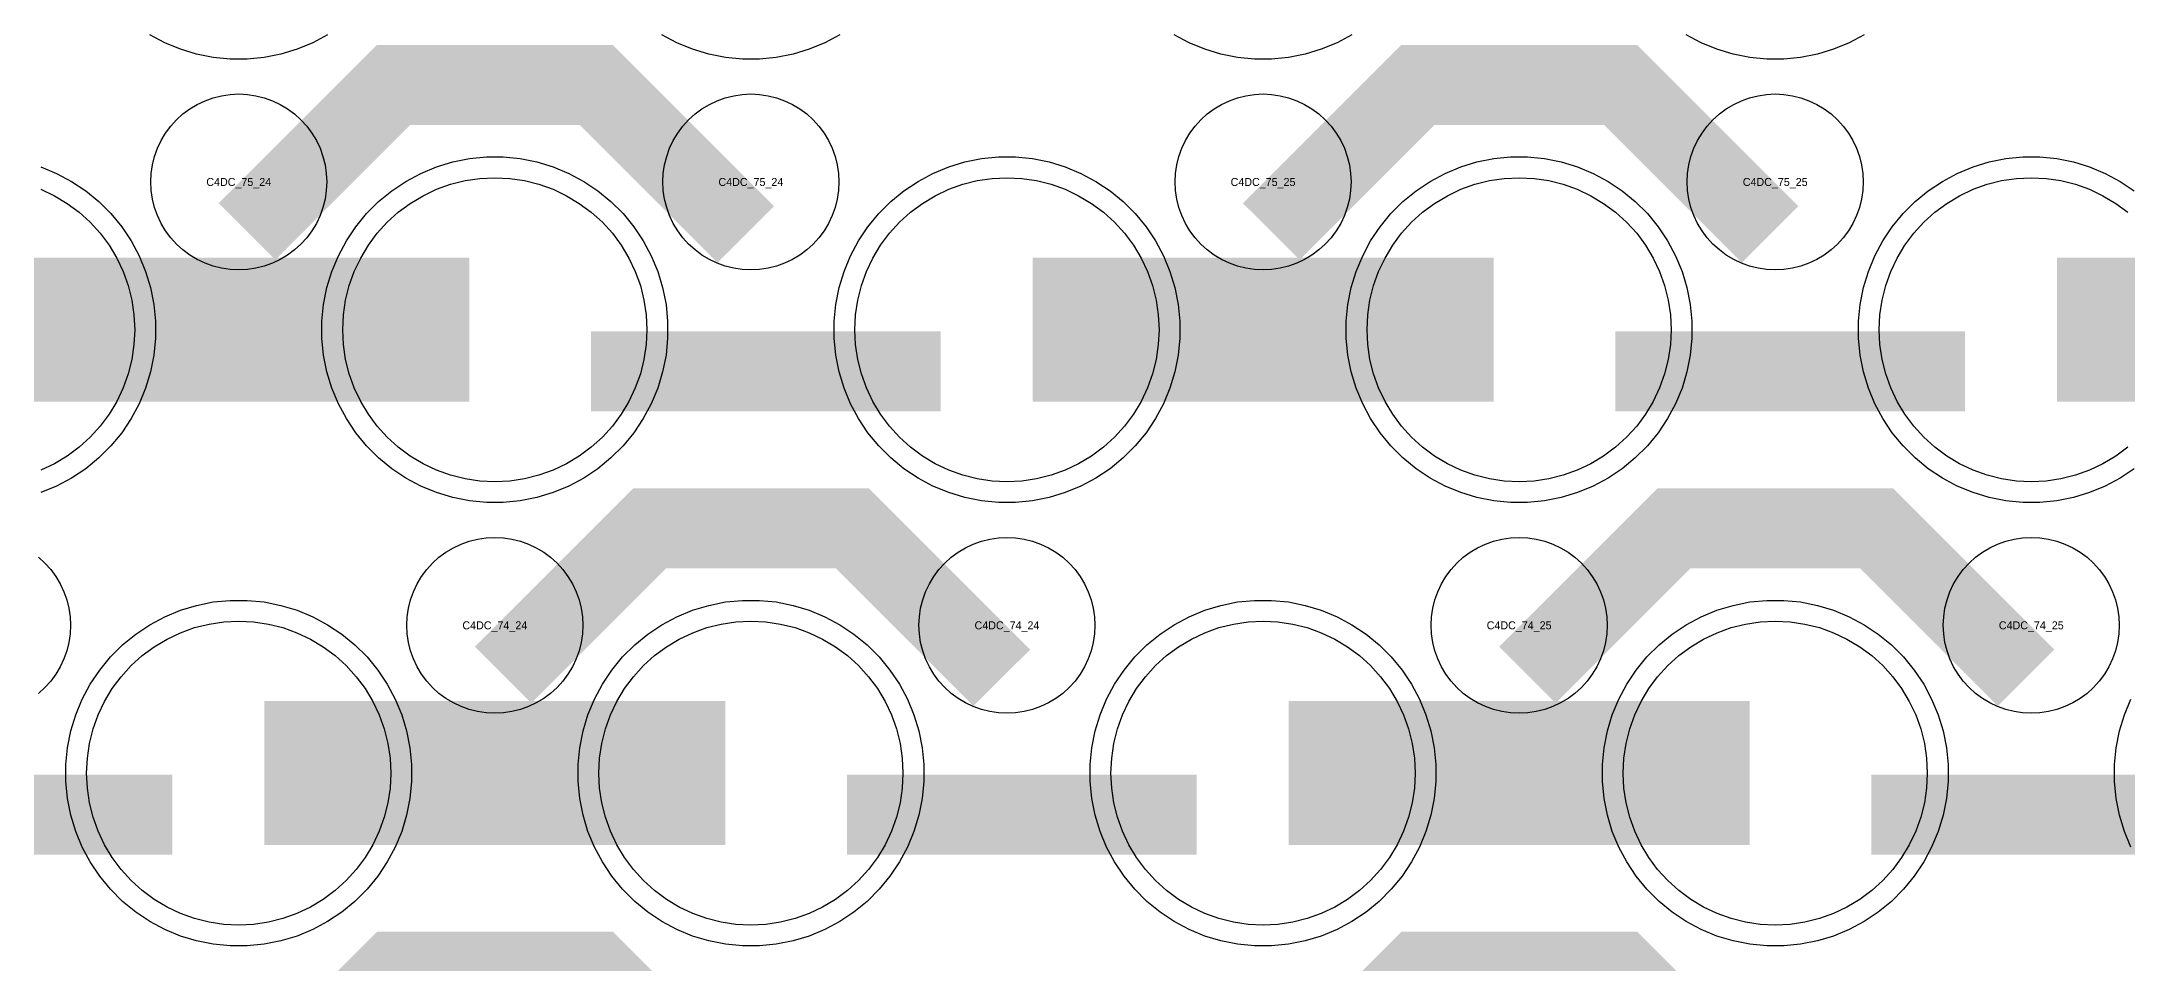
# Model space of a CAD drawing. Extents: x -11880 to 11880, y -14992 to 14992.
# Drawn here: x -4382 to -3730, y -4645 to -4357 of the extents above; entities that cross this region are included whole.
import ezdxf
from ezdxf.enums import TextEntityAlignment as Align

# ---------------------------------------------------------------- set-up
doc = ezdxf.new("R2010")
doc.units = 0
doc.header["$MEASUREMENT"] = 0
for name, color, linetype in [('GDS_775_DT_237', 138, 'CONTINUOUS'), ('RDL1_FS', 34, 'CONTINUOUS'), ('RDL_BS', 160, 'CONTINUOUS')]:
    doc.layers.add(name, color=color, linetype=linetype)

msp = doc.modelspace()

# ---------------------------------------------------------------- linework, layer by layer
at = {"layer": 'RDL1_FS', "color": 240, "true_color": 0xed1f24}
for points in [[(-4381.819, -4403.368), (-4377.605, -4405.36), (-4373.605, -4407.758), (-4369.86, -4410.536), (-4366.406, -4413.666), (-4363.276, -4417.12), (-4360.498, -4420.865), (-4358.1, -4424.865), (-4356.108, -4429.079), (-4354.536, -4433.469), (-4353.404, -4437.992), (-4352.72, -4442.603), (-4352.491, -4447.26), (-4352.72, -4451.917), (-4353.404, -4456.528), (-4354.536, -4461.051), (-4356.108, -4465.441), (-4358.1, -4469.655), (-4360.498, -4473.655), (-4363.276, -4477.4), (-4366.406, -4480.854), (-4369.86, -4483.984), (-4373.605, -4486.762), (-4377.605, -4489.16), (-4381.819, -4491.152)], [(-3729.86, -4483.984), (-3733.605, -4486.762), (-3737.605, -4489.16), (-3741.819, -4491.152), (-3746.209, -4492.724), (-3750.732, -4493.856), (-3755.343, -4494.54), (-3760, -4494.769), (-3764.657, -4494.54), (-3769.268, -4493.856), (-3773.791, -4492.724), (-3778.181, -4491.152), (-3782.395, -4489.16), (-3786.395, -4486.762), (-3790.14, -4483.984), (-3793.594, -4480.854), (-3796.724, -4477.4), (-3799.502, -4473.655), (-3801.9, -4469.655), (-3803.892, -4465.441), (-3805.464, -4461.051), (-3806.596, -4456.528), (-3807.28, -4451.917), (-3807.509, -4447.26), (-3807.28, -4442.603), (-3806.596, -4437.992), (-3805.464, -4433.469), (-3803.892, -4429.079), (-3801.9, -4424.865), (-3799.502, -4420.865), (-3796.724, -4417.12), (-3793.594, -4413.666), (-3790.14, -4410.536), (-3786.395, -4407.758), (-3782.395, -4405.36), (-3778.181, -4403.368), (-3773.791, -4401.796), (-3769.268, -4400.664), (-3764.657, -4399.98), (-3760, -4399.751), (-3755.343, -4399.98), (-3750.732, -4400.664), (-3746.209, -4401.796), (-3741.819, -4403.368), (-3737.605, -4405.36), (-3733.605, -4407.758), (-3729.86, -4410.536)]]:
    msp.add_lwpolyline(points, dxfattribs=at)
for points in [[(-4240, -4494.769), (-4244.657, -4494.54), (-4249.268, -4493.856), (-4253.791, -4492.724), (-4258.181, -4491.152), (-4262.395, -4489.16), (-4266.395, -4486.762), (-4270.14, -4483.984), (-4273.594, -4480.854), (-4276.724, -4477.4), (-4279.502, -4473.655), (-4281.9, -4469.655), (-4283.892, -4465.441), (-4285.464, -4461.051), (-4286.596, -4456.528), (-4287.28, -4451.917), (-4287.509, -4447.26), (-4287.28, -4442.603), (-4286.596, -4437.992), (-4285.464, -4433.469), (-4283.892, -4429.079), (-4281.9, -4424.865), (-4279.502, -4420.865), (-4276.724, -4417.12), (-4273.594, -4413.666), (-4270.14, -4410.536), (-4266.395, -4407.758), (-4262.395, -4405.36), (-4258.181, -4403.368), (-4253.791, -4401.796), (-4249.268, -4400.664), (-4244.657, -4399.98), (-4240, -4399.751), (-4235.343, -4399.98), (-4230.732, -4400.664), (-4226.209, -4401.796), (-4221.819, -4403.368), (-4217.605, -4405.36), (-4213.605, -4407.758), (-4209.86, -4410.536), (-4206.406, -4413.666), (-4203.276, -4417.12), (-4200.498, -4420.865), (-4198.1, -4424.865), (-4196.108, -4429.079), (-4194.536, -4433.469), (-4193.404, -4437.992), (-4192.72, -4442.603), (-4192.491, -4447.26), (-4192.72, -4451.917), (-4193.404, -4456.528), (-4194.536, -4461.051), (-4196.108, -4465.441), (-4198.1, -4469.655), (-4200.498, -4473.655), (-4203.276, -4477.4), (-4206.406, -4480.854), (-4209.86, -4483.984), (-4213.605, -4486.762), (-4217.605, -4489.16), (-4221.819, -4491.152), (-4226.209, -4492.724), (-4230.732, -4493.856), (-4235.343, -4494.54)], [(-4080, -4494.769), (-4084.657, -4494.54), (-4089.268, -4493.856), (-4093.791, -4492.724), (-4098.181, -4491.152), (-4102.395, -4489.16), (-4106.395, -4486.762), (-4110.14, -4483.984), (-4113.594, -4480.854), (-4116.724, -4477.4), (-4119.502, -4473.655), (-4121.9, -4469.655), (-4123.892, -4465.441), (-4125.464, -4461.051), (-4126.596, -4456.528), (-4127.28, -4451.917), (-4127.509, -4447.26), (-4127.28, -4442.603), (-4126.596, -4437.992), (-4125.464, -4433.469), (-4123.892, -4429.079), (-4121.9, -4424.865), (-4119.502, -4420.865), (-4116.724, -4417.12), (-4113.594, -4413.666), (-4110.14, -4410.536), (-4106.395, -4407.758), (-4102.395, -4405.36), (-4098.181, -4403.368), (-4093.791, -4401.796), (-4089.268, -4400.664), (-4084.657, -4399.98), (-4080, -4399.751), (-4075.343, -4399.98), (-4070.732, -4400.664), (-4066.209, -4401.796), (-4061.819, -4403.368), (-4057.605, -4405.36), (-4053.605, -4407.758), (-4049.86, -4410.536), (-4046.406, -4413.666), (-4043.276, -4417.12), (-4040.498, -4420.865), (-4038.1, -4424.865), (-4036.108, -4429.079), (-4034.536, -4433.469), (-4033.404, -4437.992), (-4032.72, -4442.603), (-4032.491, -4447.26), (-4032.72, -4451.917), (-4033.404, -4456.528), (-4034.536, -4461.051), (-4036.108, -4465.441), (-4038.1, -4469.655), (-4040.498, -4473.655), (-4043.276, -4477.4), (-4046.406, -4480.854), (-4049.86, -4483.984), (-4053.605, -4486.762), (-4057.605, -4489.16), (-4061.819, -4491.152), (-4066.209, -4492.724), (-4070.732, -4493.856), (-4075.343, -4494.54)], [(-3920, -4494.769), (-3924.657, -4494.54), (-3929.268, -4493.856), (-3933.791, -4492.724), (-3938.181, -4491.152), (-3942.395, -4489.16), (-3946.395, -4486.762), (-3950.14, -4483.984), (-3953.594, -4480.854), (-3956.724, -4477.4), (-3959.502, -4473.655), (-3961.9, -4469.655), (-3963.892, -4465.441), (-3965.464, -4461.051), (-3966.596, -4456.528), (-3967.28, -4451.917), (-3967.509, -4447.26), (-3967.28, -4442.603), (-3966.596, -4437.992), (-3965.464, -4433.469), (-3963.892, -4429.079), (-3961.9, -4424.865), (-3959.502, -4420.865), (-3956.724, -4417.12), (-3953.594, -4413.666), (-3950.14, -4410.536), (-3946.395, -4407.758), (-3942.395, -4405.36), (-3938.181, -4403.368), (-3933.791, -4401.796), (-3929.268, -4400.664), (-3924.657, -4399.98), (-3920, -4399.751), (-3915.343, -4399.98), (-3910.732, -4400.664), (-3906.209, -4401.796), (-3901.819, -4403.368), (-3897.605, -4405.36), (-3893.605, -4407.758), (-3889.86, -4410.536), (-3886.406, -4413.666), (-3883.276, -4417.12), (-3880.498, -4420.865), (-3878.1, -4424.865), (-3876.108, -4429.079), (-3874.536, -4433.469), (-3873.404, -4437.992), (-3872.72, -4442.603), (-3872.491, -4447.26), (-3872.72, -4451.917), (-3873.404, -4456.528), (-3874.536, -4461.051), (-3876.108, -4465.441), (-3878.1, -4469.655), (-3880.498, -4473.655), (-3883.276, -4477.4), (-3886.406, -4480.854), (-3889.86, -4483.984), (-3893.605, -4486.762), (-3897.605, -4489.16), (-3901.819, -4491.152), (-3906.209, -4492.724), (-3910.732, -4493.856), (-3915.343, -4494.54)]]:
    msp.add_lwpolyline(points, close=True, dxfattribs=at)
for points in [[(-4391.998, -4447.26, 45, 45, 0), (-4319.998, -4447.26, 45, 45, 0)], [(-4319.998, -4447.26, 45, 45, 0), (-4247.998, -4447.26, 45, 45, 0)], [(-4071.998, -4447.26, 45, 45, 0), (-3999.998, -4447.26, 45, 45, 0)], [(-3999.998, -4447.26, 45, 45, 0), (-3927.998, -4447.26, 45, 45, 0)], [(-3751.998, -4447.26, 45, 45, 0), (-3679.998, -4447.26, 45, 45, 0)]]:
    msp.add_lwpolyline(points, format="xyseb", dxfattribs=at)
at = {"layer": 'RDL1_FS'}
for points in [[(-4320, -4633.334), (-4324.657, -4633.105), (-4329.268, -4632.421), (-4333.791, -4631.289), (-4338.181, -4629.717), (-4342.395, -4627.725), (-4346.395, -4625.327), (-4350.14, -4622.549), (-4353.594, -4619.419), (-4356.724, -4615.965), (-4359.502, -4612.22), (-4361.9, -4608.22), (-4363.892, -4604.006), (-4365.464, -4599.616), (-4366.596, -4595.093), (-4367.28, -4590.482), (-4367.509, -4585.825), (-4367.28, -4581.168), (-4366.596, -4576.557), (-4365.464, -4572.034), (-4363.892, -4567.644), (-4361.9, -4563.43), (-4359.502, -4559.43), (-4356.724, -4555.685), (-4353.594, -4552.231), (-4350.14, -4549.101), (-4346.395, -4546.323), (-4342.395, -4543.925), (-4338.181, -4541.933), (-4333.791, -4540.361), (-4329.268, -4539.229), (-4324.657, -4538.545), (-4320, -4538.316), (-4315.343, -4538.545), (-4310.732, -4539.229), (-4306.209, -4540.361), (-4301.819, -4541.933), (-4297.605, -4543.925), (-4293.605, -4546.323), (-4289.86, -4549.101), (-4286.406, -4552.231), (-4283.276, -4555.685), (-4280.498, -4559.43), (-4278.1, -4563.43), (-4276.108, -4567.644), (-4274.536, -4572.034), (-4273.404, -4576.557), (-4272.72, -4581.168), (-4272.491, -4585.825), (-4272.72, -4590.482), (-4273.404, -4595.093), (-4274.536, -4599.616), (-4276.108, -4604.006), (-4278.1, -4608.22), (-4280.498, -4612.22), (-4283.276, -4615.965), (-4286.406, -4619.419), (-4289.86, -4622.549), (-4293.605, -4625.327), (-4297.605, -4627.725), (-4301.819, -4629.717), (-4306.209, -4631.289), (-4310.732, -4632.421), (-4315.343, -4633.105)], [(-4160, -4633.334), (-4164.657, -4633.105), (-4169.268, -4632.421), (-4173.791, -4631.289), (-4178.181, -4629.717), (-4182.395, -4627.725), (-4186.395, -4625.327), (-4190.14, -4622.549), (-4193.594, -4619.419), (-4196.724, -4615.965), (-4199.502, -4612.22), (-4201.9, -4608.22), (-4203.892, -4604.006), (-4205.464, -4599.616), (-4206.596, -4595.093), (-4207.28, -4590.482), (-4207.509, -4585.825), (-4207.28, -4581.168), (-4206.596, -4576.557), (-4205.464, -4572.034), (-4203.892, -4567.644), (-4201.9, -4563.43), (-4199.502, -4559.43), (-4196.724, -4555.685), (-4193.594, -4552.231), (-4190.14, -4549.101), (-4186.395, -4546.323), (-4182.395, -4543.925), (-4178.181, -4541.933), (-4173.791, -4540.361), (-4169.268, -4539.229), (-4164.657, -4538.545), (-4160, -4538.316), (-4155.343, -4538.545), (-4150.732, -4539.229), (-4146.209, -4540.361), (-4141.819, -4541.933), (-4137.605, -4543.925), (-4133.605, -4546.323), (-4129.86, -4549.101), (-4126.406, -4552.231), (-4123.276, -4555.685), (-4120.498, -4559.43), (-4118.1, -4563.43), (-4116.108, -4567.644), (-4114.536, -4572.034), (-4113.404, -4576.557), (-4112.72, -4581.168), (-4112.491, -4585.825), (-4112.72, -4590.482), (-4113.404, -4595.093), (-4114.536, -4599.616), (-4116.108, -4604.006), (-4118.1, -4608.22), (-4120.498, -4612.22), (-4123.276, -4615.965), (-4126.406, -4619.419), (-4129.86, -4622.549), (-4133.605, -4625.327), (-4137.605, -4627.725), (-4141.819, -4629.717), (-4146.209, -4631.289), (-4150.732, -4632.421), (-4155.343, -4633.105)], [(-4000, -4633.334), (-4004.657, -4633.105), (-4009.268, -4632.421), (-4013.791, -4631.289), (-4018.181, -4629.717), (-4022.395, -4627.725), (-4026.395, -4625.327), (-4030.14, -4622.549), (-4033.594, -4619.419), (-4036.724, -4615.965), (-4039.502, -4612.22), (-4041.9, -4608.22), (-4043.892, -4604.006), (-4045.464, -4599.616), (-4046.596, -4595.093), (-4047.28, -4590.482), (-4047.509, -4585.825), (-4047.28, -4581.168), (-4046.596, -4576.557), (-4045.464, -4572.034), (-4043.892, -4567.644), (-4041.9, -4563.43), (-4039.502, -4559.43), (-4036.724, -4555.685), (-4033.594, -4552.231), (-4030.14, -4549.101), (-4026.395, -4546.323), (-4022.395, -4543.925), (-4018.181, -4541.933), (-4013.791, -4540.361), (-4009.268, -4539.229), (-4004.657, -4538.545), (-4000, -4538.316), (-3995.343, -4538.545), (-3990.732, -4539.229), (-3986.209, -4540.361), (-3981.819, -4541.933), (-3977.605, -4543.925), (-3973.605, -4546.323), (-3969.86, -4549.101), (-3966.406, -4552.231), (-3963.276, -4555.685), (-3960.498, -4559.43), (-3958.1, -4563.43), (-3956.108, -4567.644), (-3954.536, -4572.034), (-3953.404, -4576.557), (-3952.72, -4581.168), (-3952.491, -4585.825), (-3952.72, -4590.482), (-3953.404, -4595.093), (-3954.536, -4599.616), (-3956.108, -4604.006), (-3958.1, -4608.22), (-3960.498, -4612.22), (-3963.276, -4615.965), (-3966.406, -4619.419), (-3969.86, -4622.549), (-3973.605, -4625.327), (-3977.605, -4627.725), (-3981.819, -4629.717), (-3986.209, -4631.289), (-3990.732, -4632.421), (-3995.343, -4633.105)], [(-3840, -4633.334), (-3844.657, -4633.105), (-3849.268, -4632.421), (-3853.791, -4631.289), (-3858.181, -4629.717), (-3862.395, -4627.725), (-3866.395, -4625.327), (-3870.14, -4622.549), (-3873.594, -4619.419), (-3876.724, -4615.965), (-3879.502, -4612.22), (-3881.9, -4608.22), (-3883.892, -4604.006), (-3885.464, -4599.616), (-3886.596, -4595.093), (-3887.28, -4590.482), (-3887.509, -4585.825), (-3887.28, -4581.168), (-3886.596, -4576.557), (-3885.464, -4572.034), (-3883.892, -4567.644), (-3881.9, -4563.43), (-3879.502, -4559.43), (-3876.724, -4555.685), (-3873.594, -4552.231), (-3870.14, -4549.101), (-3866.395, -4546.323), (-3862.395, -4543.925), (-3858.181, -4541.933), (-3853.791, -4540.361), (-3849.268, -4539.229), (-3844.657, -4538.545), (-3840, -4538.316), (-3835.343, -4538.545), (-3830.732, -4539.229), (-3826.209, -4540.361), (-3821.819, -4541.933), (-3817.605, -4543.925), (-3813.605, -4546.323), (-3809.86, -4549.101), (-3806.406, -4552.231), (-3803.276, -4555.685), (-3800.498, -4559.43), (-3798.1, -4563.43), (-3796.108, -4567.644), (-3794.536, -4572.034), (-3793.404, -4576.557), (-3792.72, -4581.168), (-3792.491, -4585.825), (-3792.72, -4590.482), (-3793.404, -4595.093), (-3794.536, -4599.616), (-3796.108, -4604.006), (-3798.1, -4608.22), (-3800.498, -4612.22), (-3803.276, -4615.965), (-3806.406, -4619.419), (-3809.86, -4622.549), (-3813.605, -4625.327), (-3817.605, -4627.725), (-3821.819, -4629.717), (-3826.209, -4631.289), (-3830.732, -4632.421), (-3835.343, -4633.105)]]:
    msp.add_lwpolyline(points, close=True, dxfattribs=at)
for points in [[(-4311.998, -4585.825, 45, 45, 0), (-4239.998, -4585.825, 45, 45, 0)], [(-4239.998, -4585.825, 45, 45, 0), (-4167.998, -4585.825, 45, 45, 0)], [(-3991.998, -4585.825, 45, 45, 0), (-3919.998, -4585.825, 45, 45, 0)], [(-3919.998, -4585.825, 45, 45, 0), (-3847.998, -4585.825, 45, 45, 0)]]:
    msp.add_lwpolyline(points, format="xyseb", dxfattribs=at)
at = {"layer": 'RDL_BS', "color": 240, "true_color": 0xed1f24}
for points in [[(-4292.223, -4355.078), (-4296.885, -4357.57), (-4301.795, -4359.601), (-4306.835, -4361.132), (-4312.062, -4362.178), (-4317.356, -4362.695), (-4322.644, -4362.695), (-4327.938, -4362.178), (-4333.165, -4361.132), (-4338.205, -4359.601), (-4343.115, -4357.57), (-4347.777, -4355.078)], [(-4132.223, -4355.078), (-4136.885, -4357.57), (-4141.795, -4359.601), (-4146.835, -4361.132), (-4152.062, -4362.178), (-4157.356, -4362.695), (-4162.644, -4362.695), (-4167.938, -4362.178), (-4173.165, -4361.132), (-4178.205, -4359.601), (-4183.115, -4357.57), (-4187.777, -4355.078)], [(-3972.223, -4355.078), (-3976.885, -4357.57), (-3981.795, -4359.601), (-3986.835, -4361.132), (-3992.062, -4362.178), (-3997.356, -4362.695), (-4002.644, -4362.695), (-4007.938, -4362.178), (-4013.165, -4361.132), (-4018.205, -4359.601), (-4023.115, -4357.57), (-4027.777, -4355.078)], [(-3812.223, -4355.078), (-3816.885, -4357.57), (-3821.795, -4359.601), (-3826.835, -4361.132), (-3832.062, -4362.178), (-3837.356, -4362.695), (-3842.644, -4362.695), (-3847.938, -4362.178), (-3853.165, -4361.132), (-3858.205, -4359.601), (-3863.115, -4357.57), (-3867.777, -4355.078)], [(-4381.795, -4396.354), (-4376.885, -4398.385), (-4372.223, -4400.877), (-4367.809, -4403.824), (-4363.708, -4407.186), (-4359.926, -4410.968), (-4356.564, -4415.069), (-4353.617, -4419.483), (-4351.125, -4424.145), (-4349.094, -4429.055), (-4347.563, -4434.095), (-4346.517, -4439.322), (-4346, -4444.616), (-4346, -4449.904), (-4346.517, -4455.198), (-4347.563, -4460.425), (-4349.094, -4465.465), (-4351.125, -4470.375), (-4353.617, -4475.037), (-4356.564, -4479.451), (-4359.926, -4483.552), (-4363.708, -4487.334), (-4367.809, -4490.696), (-4372.223, -4493.643), (-4376.885, -4496.135), (-4381.795, -4498.166)], [(-3727.809, -4490.696), (-3732.223, -4493.643), (-3736.885, -4496.135), (-3741.795, -4498.166), (-3746.835, -4499.697), (-3752.062, -4500.743), (-3757.356, -4501.26), (-3762.644, -4501.26), (-3767.938, -4500.743), (-3773.165, -4499.697), (-3778.205, -4498.166), (-3783.115, -4496.135), (-3787.777, -4493.643), (-3792.191, -4490.696), (-3796.292, -4487.334), (-3800.074, -4483.552), (-3803.436, -4479.451), (-3806.383, -4475.037), (-3808.875, -4470.375), (-3810.906, -4465.465), (-3812.437, -4460.425), (-3813.483, -4455.198), (-3814, -4449.904), (-3814, -4444.616), (-3813.483, -4439.322), (-3812.437, -4434.095), (-3810.906, -4429.055), (-3808.875, -4424.145), (-3806.383, -4419.483), (-3803.436, -4415.069), (-3800.074, -4410.968), (-3796.292, -4407.186), (-3792.191, -4403.824), (-3787.777, -4400.877), (-3783.115, -4398.385), (-3778.205, -4396.354), (-3773.165, -4394.823), (-3767.938, -4393.777), (-3762.644, -4393.26), (-3757.356, -4393.26), (-3752.062, -4393.777), (-3746.835, -4394.823), (-3741.795, -4396.354), (-3736.885, -4398.385), (-3732.223, -4400.877), (-3727.809, -4403.824)]]:
    msp.add_lwpolyline(points, dxfattribs=at)
at = {"layer": 'RDL_BS'}
for points in [[(-4317.438, -4416.574, 25, 25, 0), (-4271.623, -4370.759, 25, 25, 0), (-4238.07, -4370.759, 25, 25, 0)], [(-4161.599, -4417.473, 25, 25, 0), (-4208.313, -4370.759, 25, 25, 0), (-4238.071, -4370.759, 25, 25, 0)], [(-3997.438, -4416.574, 25, 25, 0), (-3951.623, -4370.759, 25, 25, 0), (-3918.07, -4370.759, 25, 25, 0)], [(-3841.599, -4417.473, 25, 25, 0), (-3888.313, -4370.759, 25, 25, 0), (-3918.071, -4370.759, 25, 25, 0)], [(-4237.438, -4555.139, 25, 25, 0), (-4191.623, -4509.324, 25, 25, 0), (-4158.07, -4509.324, 25, 25, 0)], [(-4081.599, -4556.038, 25, 25, 0), (-4128.313, -4509.324, 25, 25, 0), (-4158.071, -4509.324, 25, 25, 0)], [(-3917.438, -4555.139, 25, 25, 0), (-3871.623, -4509.324, 25, 25, 0), (-3838.07, -4509.324, 25, 25, 0)], [(-3761.599, -4556.038, 25, 25, 0), (-3808.313, -4509.324, 25, 25, 0), (-3838.071, -4509.324, 25, 25, 0)], [(-4449.984, -4598.838, 25, 25, 0), (-4340.719, -4598.838, 25, 25, 0)], [(-4129.984, -4598.838, 25, 25, 0), (-4020.719, -4598.838, 25, 25, 0)], [(-3809.984, -4598.838, 25, 25, 0), (-3700.719, -4598.838, 25, 25, 0)], [(-4317.438, -4693.699, 25, 25, 0), (-4271.623, -4647.884, 25, 25, 0), (-4238.07, -4647.884, 25, 25, 0)], [(-4161.599, -4694.598, 25, 25, 0), (-4208.313, -4647.884, 25, 25, 0), (-4238.071, -4647.884, 25, 25, 0)], [(-3997.438, -4693.699, 25, 25, 0), (-3951.623, -4647.884, 25, 25, 0), (-3918.07, -4647.884, 25, 25, 0)], [(-3841.599, -4694.598, 25, 25, 0), (-3888.313, -4647.884, 25, 25, 0), (-3918.071, -4647.884, 25, 25, 0)]]:
    msp.add_lwpolyline(points, format="xyseb", dxfattribs=at)
for points in [[(-4320, -4428.566), (-4322.693, -4428.434), (-4325.365, -4428.038), (-4327.984, -4427.381), (-4330.519, -4426.474), (-4332.956, -4425.322), (-4335.28, -4423.929), (-4337.443, -4422.326), (-4339.442, -4420.514), (-4341.254, -4418.515), (-4342.857, -4416.352), (-4344.25, -4414.028), (-4345.402, -4411.591), (-4346.309, -4409.056), (-4346.966, -4406.437), (-4347.362, -4403.765), (-4347.494, -4401.072), (-4347.362, -4398.379), (-4346.966, -4395.707), (-4346.309, -4393.088), (-4345.402, -4390.553), (-4344.25, -4388.116), (-4342.857, -4385.792), (-4341.254, -4383.629), (-4339.442, -4381.63), (-4337.443, -4379.818), (-4335.28, -4378.215), (-4332.956, -4376.822), (-4330.519, -4375.67), (-4327.984, -4374.763), (-4325.365, -4374.106), (-4322.693, -4373.71), (-4320, -4373.578), (-4317.307, -4373.71), (-4314.635, -4374.106), (-4312.016, -4374.763), (-4309.481, -4375.67), (-4307.044, -4376.822), (-4304.72, -4378.215), (-4302.557, -4379.818), (-4300.558, -4381.63), (-4298.746, -4383.629), (-4297.143, -4385.792), (-4295.75, -4388.116), (-4294.598, -4390.553), (-4293.691, -4393.088), (-4293.034, -4395.707), (-4292.638, -4398.379), (-4292.506, -4401.072), (-4292.638, -4403.765), (-4293.034, -4406.437), (-4293.691, -4409.056), (-4294.598, -4411.591), (-4295.75, -4414.028), (-4297.143, -4416.352), (-4298.746, -4418.515), (-4300.558, -4420.514), (-4302.557, -4422.326), (-4304.72, -4423.929), (-4307.044, -4425.322), (-4309.481, -4426.474), (-4312.016, -4427.381), (-4314.635, -4428.038), (-4317.307, -4428.434)], [(-4160, -4428.566), (-4162.693, -4428.434), (-4165.365, -4428.038), (-4167.984, -4427.381), (-4170.519, -4426.474), (-4172.956, -4425.322), (-4175.28, -4423.929), (-4177.443, -4422.326), (-4179.442, -4420.514), (-4181.254, -4418.515), (-4182.857, -4416.352), (-4184.25, -4414.028), (-4185.402, -4411.591), (-4186.309, -4409.056), (-4186.966, -4406.437), (-4187.362, -4403.765), (-4187.494, -4401.072), (-4187.362, -4398.379), (-4186.966, -4395.707), (-4186.309, -4393.088), (-4185.402, -4390.553), (-4184.25, -4388.116), (-4182.857, -4385.792), (-4181.254, -4383.629), (-4179.442, -4381.63), (-4177.443, -4379.818), (-4175.28, -4378.215), (-4172.956, -4376.822), (-4170.519, -4375.67), (-4167.984, -4374.763), (-4165.365, -4374.106), (-4162.693, -4373.71), (-4160, -4373.578), (-4157.307, -4373.71), (-4154.635, -4374.106), (-4152.016, -4374.763), (-4149.481, -4375.67), (-4147.044, -4376.822), (-4144.72, -4378.215), (-4142.557, -4379.818), (-4140.558, -4381.63), (-4138.746, -4383.629), (-4137.143, -4385.792), (-4135.75, -4388.116), (-4134.598, -4390.553), (-4133.691, -4393.088), (-4133.034, -4395.707), (-4132.638, -4398.379), (-4132.506, -4401.072), (-4132.638, -4403.765), (-4133.034, -4406.437), (-4133.691, -4409.056), (-4134.598, -4411.591), (-4135.75, -4414.028), (-4137.143, -4416.352), (-4138.746, -4418.515), (-4140.558, -4420.514), (-4142.557, -4422.326), (-4144.72, -4423.929), (-4147.044, -4425.322), (-4149.481, -4426.474), (-4152.016, -4427.381), (-4154.635, -4428.038), (-4157.307, -4428.434)], [(-4000, -4428.566), (-4002.693, -4428.434), (-4005.365, -4428.038), (-4007.984, -4427.381), (-4010.519, -4426.474), (-4012.956, -4425.322), (-4015.28, -4423.929), (-4017.443, -4422.326), (-4019.442, -4420.514), (-4021.254, -4418.515), (-4022.857, -4416.352), (-4024.25, -4414.028), (-4025.402, -4411.591), (-4026.309, -4409.056), (-4026.966, -4406.437), (-4027.362, -4403.765), (-4027.494, -4401.072), (-4027.362, -4398.379), (-4026.966, -4395.707), (-4026.309, -4393.088), (-4025.402, -4390.553), (-4024.25, -4388.116), (-4022.857, -4385.792), (-4021.254, -4383.629), (-4019.442, -4381.63), (-4017.443, -4379.818), (-4015.28, -4378.215), (-4012.956, -4376.822), (-4010.519, -4375.67), (-4007.984, -4374.763), (-4005.365, -4374.106), (-4002.693, -4373.71), (-4000, -4373.578), (-3997.307, -4373.71), (-3994.635, -4374.106), (-3992.016, -4374.763), (-3989.481, -4375.67), (-3987.044, -4376.822), (-3984.72, -4378.215), (-3982.557, -4379.818), (-3980.558, -4381.63), (-3978.746, -4383.629), (-3977.143, -4385.792), (-3975.75, -4388.116), (-3974.598, -4390.553), (-3973.691, -4393.088), (-3973.034, -4395.707), (-3972.638, -4398.379), (-3972.506, -4401.072), (-3972.638, -4403.765), (-3973.034, -4406.437), (-3973.691, -4409.056), (-3974.598, -4411.591), (-3975.75, -4414.028), (-3977.143, -4416.352), (-3978.746, -4418.515), (-3980.558, -4420.514), (-3982.557, -4422.326), (-3984.72, -4423.929), (-3987.044, -4425.322), (-3989.481, -4426.474), (-3992.016, -4427.381), (-3994.635, -4428.038), (-3997.307, -4428.434)], [(-3840, -4428.566), (-3842.693, -4428.434), (-3845.365, -4428.038), (-3847.984, -4427.381), (-3850.519, -4426.474), (-3852.956, -4425.322), (-3855.28, -4423.929), (-3857.443, -4422.326), (-3859.442, -4420.514), (-3861.254, -4418.515), (-3862.857, -4416.352), (-3864.25, -4414.028), (-3865.402, -4411.591), (-3866.309, -4409.056), (-3866.966, -4406.437), (-3867.362, -4403.765), (-3867.494, -4401.072), (-3867.362, -4398.379), (-3866.966, -4395.707), (-3866.309, -4393.088), (-3865.402, -4390.553), (-3864.25, -4388.116), (-3862.857, -4385.792), (-3861.254, -4383.629), (-3859.442, -4381.63), (-3857.443, -4379.818), (-3855.28, -4378.215), (-3852.956, -4376.822), (-3850.519, -4375.67), (-3847.984, -4374.763), (-3845.365, -4374.106), (-3842.693, -4373.71), (-3840, -4373.578), (-3837.307, -4373.71), (-3834.635, -4374.106), (-3832.016, -4374.763), (-3829.481, -4375.67), (-3827.044, -4376.822), (-3824.72, -4378.215), (-3822.557, -4379.818), (-3820.558, -4381.63), (-3818.746, -4383.629), (-3817.143, -4385.792), (-3815.75, -4388.116), (-3814.598, -4390.553), (-3813.691, -4393.088), (-3813.034, -4395.707), (-3812.638, -4398.379), (-3812.506, -4401.072), (-3812.638, -4403.765), (-3813.034, -4406.437), (-3813.691, -4409.056), (-3814.598, -4411.591), (-3815.75, -4414.028), (-3817.143, -4416.352), (-3818.746, -4418.515), (-3820.558, -4420.514), (-3822.557, -4422.326), (-3824.72, -4423.929), (-3827.044, -4425.322), (-3829.481, -4426.474), (-3832.016, -4427.381), (-3834.635, -4428.038), (-3837.307, -4428.434)], [(-4240, -4567.131), (-4242.693, -4566.999), (-4245.365, -4566.603), (-4247.984, -4565.946), (-4250.519, -4565.039), (-4252.956, -4563.887), (-4255.28, -4562.494), (-4257.443, -4560.891), (-4259.442, -4559.079), (-4261.254, -4557.08), (-4262.857, -4554.917), (-4264.25, -4552.593), (-4265.402, -4550.156), (-4266.309, -4547.621), (-4266.966, -4545.002), (-4267.362, -4542.33), (-4267.494, -4539.637), (-4267.362, -4536.944), (-4266.966, -4534.272), (-4266.309, -4531.653), (-4265.402, -4529.118), (-4264.25, -4526.681), (-4262.857, -4524.357), (-4261.254, -4522.194), (-4259.442, -4520.195), (-4257.443, -4518.383), (-4255.28, -4516.78), (-4252.956, -4515.387), (-4250.519, -4514.235), (-4247.984, -4513.328), (-4245.365, -4512.671), (-4242.693, -4512.275), (-4240, -4512.143), (-4237.307, -4512.275), (-4234.635, -4512.671), (-4232.016, -4513.328), (-4229.481, -4514.235), (-4227.044, -4515.387), (-4224.72, -4516.78), (-4222.557, -4518.383), (-4220.558, -4520.195), (-4218.746, -4522.194), (-4217.143, -4524.357), (-4215.75, -4526.681), (-4214.598, -4529.118), (-4213.691, -4531.653), (-4213.034, -4534.272), (-4212.638, -4536.944), (-4212.506, -4539.637), (-4212.638, -4542.33), (-4213.034, -4545.002), (-4213.691, -4547.621), (-4214.598, -4550.156), (-4215.75, -4552.593), (-4217.143, -4554.917), (-4218.746, -4557.08), (-4220.558, -4559.079), (-4222.557, -4560.891), (-4224.72, -4562.494), (-4227.044, -4563.887), (-4229.481, -4565.039), (-4232.016, -4565.946), (-4234.635, -4566.603), (-4237.307, -4566.999)], [(-4080, -4567.131), (-4082.693, -4566.999), (-4085.365, -4566.603), (-4087.984, -4565.946), (-4090.519, -4565.039), (-4092.956, -4563.887), (-4095.28, -4562.494), (-4097.443, -4560.891), (-4099.442, -4559.079), (-4101.254, -4557.08), (-4102.857, -4554.917), (-4104.25, -4552.593), (-4105.402, -4550.156), (-4106.309, -4547.621), (-4106.966, -4545.002), (-4107.362, -4542.33), (-4107.494, -4539.637), (-4107.362, -4536.944), (-4106.966, -4534.272), (-4106.309, -4531.653), (-4105.402, -4529.118), (-4104.25, -4526.681), (-4102.857, -4524.357), (-4101.254, -4522.194), (-4099.442, -4520.195), (-4097.443, -4518.383), (-4095.28, -4516.78), (-4092.956, -4515.387), (-4090.519, -4514.235), (-4087.984, -4513.328), (-4085.365, -4512.671), (-4082.693, -4512.275), (-4080, -4512.143), (-4077.307, -4512.275), (-4074.635, -4512.671), (-4072.016, -4513.328), (-4069.481, -4514.235), (-4067.044, -4515.387), (-4064.72, -4516.78), (-4062.557, -4518.383), (-4060.558, -4520.195), (-4058.746, -4522.194), (-4057.143, -4524.357), (-4055.75, -4526.681), (-4054.598, -4529.118), (-4053.691, -4531.653), (-4053.034, -4534.272), (-4052.638, -4536.944), (-4052.506, -4539.637), (-4052.638, -4542.33), (-4053.034, -4545.002), (-4053.691, -4547.621), (-4054.598, -4550.156), (-4055.75, -4552.593), (-4057.143, -4554.917), (-4058.746, -4557.08), (-4060.558, -4559.079), (-4062.557, -4560.891), (-4064.72, -4562.494), (-4067.044, -4563.887), (-4069.481, -4565.039), (-4072.016, -4565.946), (-4074.635, -4566.603), (-4077.307, -4566.999)], [(-3920, -4567.131), (-3922.693, -4566.999), (-3925.365, -4566.603), (-3927.984, -4565.946), (-3930.519, -4565.039), (-3932.956, -4563.887), (-3935.28, -4562.494), (-3937.443, -4560.891), (-3939.442, -4559.079), (-3941.254, -4557.08), (-3942.857, -4554.917), (-3944.25, -4552.593), (-3945.402, -4550.156), (-3946.309, -4547.621), (-3946.966, -4545.002), (-3947.362, -4542.33), (-3947.494, -4539.637), (-3947.362, -4536.944), (-3946.966, -4534.272), (-3946.309, -4531.653), (-3945.402, -4529.118), (-3944.25, -4526.681), (-3942.857, -4524.357), (-3941.254, -4522.194), (-3939.442, -4520.195), (-3937.443, -4518.383), (-3935.28, -4516.78), (-3932.956, -4515.387), (-3930.519, -4514.235), (-3927.984, -4513.328), (-3925.365, -4512.671), (-3922.693, -4512.275), (-3920, -4512.143), (-3917.307, -4512.275), (-3914.635, -4512.671), (-3912.016, -4513.328), (-3909.481, -4514.235), (-3907.044, -4515.387), (-3904.72, -4516.78), (-3902.557, -4518.383), (-3900.558, -4520.195), (-3898.746, -4522.194), (-3897.143, -4524.357), (-3895.75, -4526.681), (-3894.598, -4529.118), (-3893.691, -4531.653), (-3893.034, -4534.272), (-3892.638, -4536.944), (-3892.506, -4539.637), (-3892.638, -4542.33), (-3893.034, -4545.002), (-3893.691, -4547.621), (-3894.598, -4550.156), (-3895.75, -4552.593), (-3897.143, -4554.917), (-3898.746, -4557.08), (-3900.558, -4559.079), (-3902.557, -4560.891), (-3904.72, -4562.494), (-3907.044, -4563.887), (-3909.481, -4565.039), (-3912.016, -4565.946), (-3914.635, -4566.603), (-3917.307, -4566.999)], [(-3760, -4567.131), (-3762.693, -4566.999), (-3765.365, -4566.603), (-3767.984, -4565.946), (-3770.519, -4565.039), (-3772.956, -4563.887), (-3775.28, -4562.494), (-3777.443, -4560.891), (-3779.442, -4559.079), (-3781.254, -4557.08), (-3782.857, -4554.917), (-3784.25, -4552.593), (-3785.402, -4550.156), (-3786.309, -4547.621), (-3786.966, -4545.002), (-3787.362, -4542.33), (-3787.494, -4539.637), (-3787.362, -4536.944), (-3786.966, -4534.272), (-3786.309, -4531.653), (-3785.402, -4529.118), (-3784.25, -4526.681), (-3782.857, -4524.357), (-3781.254, -4522.194), (-3779.442, -4520.195), (-3777.443, -4518.383), (-3775.28, -4516.78), (-3772.956, -4515.387), (-3770.519, -4514.235), (-3767.984, -4513.328), (-3765.365, -4512.671), (-3762.693, -4512.275), (-3760, -4512.143), (-3757.307, -4512.275), (-3754.635, -4512.671), (-3752.016, -4513.328), (-3749.481, -4514.235), (-3747.044, -4515.387), (-3744.72, -4516.78), (-3742.557, -4518.383), (-3740.558, -4520.195), (-3738.746, -4522.194), (-3737.143, -4524.357), (-3735.75, -4526.681), (-3734.598, -4529.118), (-3733.691, -4531.653), (-3733.034, -4534.272), (-3732.638, -4536.944), (-3732.506, -4539.637), (-3732.638, -4542.33), (-3733.034, -4545.002), (-3733.691, -4547.621), (-3734.598, -4550.156), (-3735.75, -4552.593), (-3737.143, -4554.917), (-3738.746, -4557.08), (-3740.558, -4559.079), (-3742.557, -4560.891), (-3744.72, -4562.494), (-3747.044, -4563.887), (-3749.481, -4565.039), (-3752.016, -4565.946), (-3754.635, -4566.603), (-3757.307, -4566.999)], [(-4322.644, -4639.825), (-4327.938, -4639.308), (-4333.165, -4638.262), (-4338.205, -4636.731), (-4343.115, -4634.7), (-4347.777, -4632.208), (-4352.191, -4629.261), (-4356.292, -4625.899), (-4360.074, -4622.117), (-4363.436, -4618.016), (-4366.383, -4613.602), (-4368.875, -4608.94), (-4370.906, -4604.03), (-4372.437, -4598.99), (-4373.483, -4593.763), (-4374, -4588.469), (-4374, -4583.181), (-4373.483, -4577.887), (-4372.437, -4572.66), (-4370.906, -4567.62), (-4368.875, -4562.71), (-4366.383, -4558.048), (-4363.436, -4553.634), (-4360.074, -4549.533), (-4356.292, -4545.751), (-4352.191, -4542.389), (-4347.777, -4539.442), (-4343.115, -4536.95), (-4338.205, -4534.919), (-4333.165, -4533.388), (-4327.938, -4532.342), (-4322.644, -4531.825), (-4317.356, -4531.825), (-4312.062, -4532.342), (-4306.835, -4533.388), (-4301.795, -4534.919), (-4296.885, -4536.95), (-4292.223, -4539.442), (-4287.809, -4542.389), (-4283.708, -4545.751), (-4279.926, -4549.533), (-4276.564, -4553.634), (-4273.617, -4558.048), (-4271.125, -4562.71), (-4269.094, -4567.62), (-4267.563, -4572.66), (-4266.517, -4577.887), (-4266, -4583.181), (-4266, -4588.469), (-4266.517, -4593.763), (-4267.563, -4598.99), (-4269.094, -4604.03), (-4271.125, -4608.94), (-4273.617, -4613.602), (-4276.564, -4618.016), (-4279.926, -4622.117), (-4283.708, -4625.899), (-4287.809, -4629.261), (-4292.223, -4632.208), (-4296.885, -4634.7), (-4301.795, -4636.731), (-4306.835, -4638.262), (-4312.062, -4639.308), (-4317.356, -4639.825)], [(-4162.644, -4639.825), (-4167.938, -4639.308), (-4173.165, -4638.262), (-4178.205, -4636.731), (-4183.115, -4634.7), (-4187.777, -4632.208), (-4192.191, -4629.261), (-4196.292, -4625.899), (-4200.074, -4622.117), (-4203.436, -4618.016), (-4206.383, -4613.602), (-4208.875, -4608.94), (-4210.906, -4604.03), (-4212.437, -4598.99), (-4213.483, -4593.763), (-4214, -4588.469), (-4214, -4583.181), (-4213.483, -4577.887), (-4212.437, -4572.66), (-4210.906, -4567.62), (-4208.875, -4562.71), (-4206.383, -4558.048), (-4203.436, -4553.634), (-4200.074, -4549.533), (-4196.292, -4545.751), (-4192.191, -4542.389), (-4187.777, -4539.442), (-4183.115, -4536.95), (-4178.205, -4534.919), (-4173.165, -4533.388), (-4167.938, -4532.342), (-4162.644, -4531.825), (-4157.356, -4531.825), (-4152.062, -4532.342), (-4146.835, -4533.388), (-4141.795, -4534.919), (-4136.885, -4536.95), (-4132.223, -4539.442), (-4127.809, -4542.389), (-4123.708, -4545.751), (-4119.926, -4549.533), (-4116.564, -4553.634), (-4113.617, -4558.048), (-4111.125, -4562.71), (-4109.094, -4567.62), (-4107.563, -4572.66), (-4106.517, -4577.887), (-4106, -4583.181), (-4106, -4588.469), (-4106.517, -4593.763), (-4107.563, -4598.99), (-4109.094, -4604.03), (-4111.125, -4608.94), (-4113.617, -4613.602), (-4116.564, -4618.016), (-4119.926, -4622.117), (-4123.708, -4625.899), (-4127.809, -4629.261), (-4132.223, -4632.208), (-4136.885, -4634.7), (-4141.795, -4636.731), (-4146.835, -4638.262), (-4152.062, -4639.308), (-4157.356, -4639.825)], [(-4002.644, -4639.825), (-4007.938, -4639.308), (-4013.165, -4638.262), (-4018.205, -4636.731), (-4023.115, -4634.7), (-4027.777, -4632.208), (-4032.191, -4629.261), (-4036.292, -4625.899), (-4040.074, -4622.117), (-4043.436, -4618.016), (-4046.383, -4613.602), (-4048.875, -4608.94), (-4050.906, -4604.03), (-4052.437, -4598.99), (-4053.483, -4593.763), (-4054, -4588.469), (-4054, -4583.181), (-4053.483, -4577.887), (-4052.437, -4572.66), (-4050.906, -4567.62), (-4048.875, -4562.71), (-4046.383, -4558.048), (-4043.436, -4553.634), (-4040.074, -4549.533), (-4036.292, -4545.751), (-4032.191, -4542.389), (-4027.777, -4539.442), (-4023.115, -4536.95), (-4018.205, -4534.919), (-4013.165, -4533.388), (-4007.938, -4532.342), (-4002.644, -4531.825), (-3997.356, -4531.825), (-3992.062, -4532.342), (-3986.835, -4533.388), (-3981.795, -4534.919), (-3976.885, -4536.95), (-3972.223, -4539.442), (-3967.809, -4542.389), (-3963.708, -4545.751), (-3959.926, -4549.533), (-3956.564, -4553.634), (-3953.617, -4558.048), (-3951.125, -4562.71), (-3949.094, -4567.62), (-3947.563, -4572.66), (-3946.517, -4577.887), (-3946, -4583.181), (-3946, -4588.469), (-3946.517, -4593.763), (-3947.563, -4598.99), (-3949.094, -4604.03), (-3951.125, -4608.94), (-3953.617, -4613.602), (-3956.564, -4618.016), (-3959.926, -4622.117), (-3963.708, -4625.899), (-3967.809, -4629.261), (-3972.223, -4632.208), (-3976.885, -4634.7), (-3981.795, -4636.731), (-3986.835, -4638.262), (-3992.062, -4639.308), (-3997.356, -4639.825)], [(-3842.644, -4639.825), (-3847.938, -4639.308), (-3853.165, -4638.262), (-3858.205, -4636.731), (-3863.115, -4634.7), (-3867.777, -4632.208), (-3872.191, -4629.261), (-3876.292, -4625.899), (-3880.074, -4622.117), (-3883.436, -4618.016), (-3886.383, -4613.602), (-3888.875, -4608.94), (-3890.906, -4604.03), (-3892.437, -4598.99), (-3893.483, -4593.763), (-3894, -4588.469), (-3894, -4583.181), (-3893.483, -4577.887), (-3892.437, -4572.66), (-3890.906, -4567.62), (-3888.875, -4562.71), (-3886.383, -4558.048), (-3883.436, -4553.634), (-3880.074, -4549.533), (-3876.292, -4545.751), (-3872.191, -4542.389), (-3867.777, -4539.442), (-3863.115, -4536.95), (-3858.205, -4534.919), (-3853.165, -4533.388), (-3847.938, -4532.342), (-3842.644, -4531.825), (-3837.356, -4531.825), (-3832.062, -4532.342), (-3826.835, -4533.388), (-3821.795, -4534.919), (-3816.885, -4536.95), (-3812.223, -4539.442), (-3807.809, -4542.389), (-3803.708, -4545.751), (-3799.926, -4549.533), (-3796.564, -4553.634), (-3793.617, -4558.048), (-3791.125, -4562.71), (-3789.094, -4567.62), (-3787.563, -4572.66), (-3786.517, -4577.887), (-3786, -4583.181), (-3786, -4588.469), (-3786.517, -4593.763), (-3787.563, -4598.99), (-3789.094, -4604.03), (-3791.125, -4608.94), (-3793.617, -4613.602), (-3796.564, -4618.016), (-3799.926, -4622.117), (-3803.708, -4625.899), (-3807.809, -4629.261), (-3812.223, -4632.208), (-3816.885, -4634.7), (-3821.795, -4636.731), (-3826.835, -4638.262), (-3832.062, -4639.308), (-3837.356, -4639.825)]]:
    msp.add_lwpolyline(points, close=True, dxfattribs=at)
at = {"layer": 'RDL_BS', "color": 240, "true_color": 0xed1f24}
for points in [[(-4242.644, -4501.26), (-4247.938, -4500.743), (-4253.165, -4499.697), (-4258.205, -4498.166), (-4263.115, -4496.135), (-4267.777, -4493.643), (-4272.191, -4490.696), (-4276.292, -4487.334), (-4280.074, -4483.552), (-4283.436, -4479.451), (-4286.383, -4475.037), (-4288.875, -4470.375), (-4290.906, -4465.465), (-4292.437, -4460.425), (-4293.483, -4455.198), (-4294, -4449.904), (-4294, -4444.616), (-4293.483, -4439.322), (-4292.437, -4434.095), (-4290.906, -4429.055), (-4288.875, -4424.145), (-4286.383, -4419.483), (-4283.436, -4415.069), (-4280.074, -4410.968), (-4276.292, -4407.186), (-4272.191, -4403.824), (-4267.777, -4400.877), (-4263.115, -4398.385), (-4258.205, -4396.354), (-4253.165, -4394.823), (-4247.938, -4393.777), (-4242.644, -4393.26), (-4237.356, -4393.26), (-4232.062, -4393.777), (-4226.835, -4394.823), (-4221.795, -4396.354), (-4216.885, -4398.385), (-4212.223, -4400.877), (-4207.809, -4403.824), (-4203.708, -4407.186), (-4199.926, -4410.968), (-4196.564, -4415.069), (-4193.617, -4419.483), (-4191.125, -4424.145), (-4189.094, -4429.055), (-4187.563, -4434.095), (-4186.517, -4439.322), (-4186, -4444.616), (-4186, -4449.904), (-4186.517, -4455.198), (-4187.563, -4460.425), (-4189.094, -4465.465), (-4191.125, -4470.375), (-4193.617, -4475.037), (-4196.564, -4479.451), (-4199.926, -4483.552), (-4203.708, -4487.334), (-4207.809, -4490.696), (-4212.223, -4493.643), (-4216.885, -4496.135), (-4221.795, -4498.166), (-4226.835, -4499.697), (-4232.062, -4500.743), (-4237.356, -4501.26)], [(-4082.644, -4501.26), (-4087.938, -4500.743), (-4093.165, -4499.697), (-4098.205, -4498.166), (-4103.115, -4496.135), (-4107.777, -4493.643), (-4112.191, -4490.696), (-4116.292, -4487.334), (-4120.074, -4483.552), (-4123.436, -4479.451), (-4126.383, -4475.037), (-4128.875, -4470.375), (-4130.906, -4465.465), (-4132.437, -4460.425), (-4133.483, -4455.198), (-4134, -4449.904), (-4134, -4444.616), (-4133.483, -4439.322), (-4132.437, -4434.095), (-4130.906, -4429.055), (-4128.875, -4424.145), (-4126.383, -4419.483), (-4123.436, -4415.069), (-4120.074, -4410.968), (-4116.292, -4407.186), (-4112.191, -4403.824), (-4107.777, -4400.877), (-4103.115, -4398.385), (-4098.205, -4396.354), (-4093.165, -4394.823), (-4087.938, -4393.777), (-4082.644, -4393.26), (-4077.356, -4393.26), (-4072.062, -4393.777), (-4066.835, -4394.823), (-4061.795, -4396.354), (-4056.885, -4398.385), (-4052.223, -4400.877), (-4047.809, -4403.824), (-4043.708, -4407.186), (-4039.926, -4410.968), (-4036.564, -4415.069), (-4033.617, -4419.483), (-4031.125, -4424.145), (-4029.094, -4429.055), (-4027.563, -4434.095), (-4026.517, -4439.322), (-4026, -4444.616), (-4026, -4449.904), (-4026.517, -4455.198), (-4027.563, -4460.425), (-4029.094, -4465.465), (-4031.125, -4470.375), (-4033.617, -4475.037), (-4036.564, -4479.451), (-4039.926, -4483.552), (-4043.708, -4487.334), (-4047.809, -4490.696), (-4052.223, -4493.643), (-4056.885, -4496.135), (-4061.795, -4498.166), (-4066.835, -4499.697), (-4072.062, -4500.743), (-4077.356, -4501.26)], [(-3922.644, -4501.26), (-3927.938, -4500.743), (-3933.165, -4499.697), (-3938.205, -4498.166), (-3943.115, -4496.135), (-3947.777, -4493.643), (-3952.191, -4490.696), (-3956.292, -4487.334), (-3960.074, -4483.552), (-3963.436, -4479.451), (-3966.383, -4475.037), (-3968.875, -4470.375), (-3970.906, -4465.465), (-3972.437, -4460.425), (-3973.483, -4455.198), (-3974, -4449.904), (-3974, -4444.616), (-3973.483, -4439.322), (-3972.437, -4434.095), (-3970.906, -4429.055), (-3968.875, -4424.145), (-3966.383, -4419.483), (-3963.436, -4415.069), (-3960.074, -4410.968), (-3956.292, -4407.186), (-3952.191, -4403.824), (-3947.777, -4400.877), (-3943.115, -4398.385), (-3938.205, -4396.354), (-3933.165, -4394.823), (-3927.938, -4393.777), (-3922.644, -4393.26), (-3917.356, -4393.26), (-3912.062, -4393.777), (-3906.835, -4394.823), (-3901.795, -4396.354), (-3896.885, -4398.385), (-3892.223, -4400.877), (-3887.809, -4403.824), (-3883.708, -4407.186), (-3879.926, -4410.968), (-3876.564, -4415.069), (-3873.617, -4419.483), (-3871.125, -4424.145), (-3869.094, -4429.055), (-3867.563, -4434.095), (-3866.517, -4439.322), (-3866, -4444.616), (-3866, -4449.904), (-3866.517, -4455.198), (-3867.563, -4460.425), (-3869.094, -4465.465), (-3871.125, -4470.375), (-3873.617, -4475.037), (-3876.564, -4479.451), (-3879.926, -4483.552), (-3883.708, -4487.334), (-3887.809, -4490.696), (-3892.223, -4493.643), (-3896.885, -4496.135), (-3901.795, -4498.166), (-3906.835, -4499.697), (-3912.062, -4500.743), (-3917.356, -4501.26)]]:
    msp.add_lwpolyline(points, close=True, dxfattribs=at)
for points in [[(-4209.984, -4460.273, 25, 25, 0), (-4100.719, -4460.273, 25, 25, 0)], [(-3889.984, -4460.273, 25, 25, 0), (-3780.719, -4460.273, 25, 25, 0)]]:
    msp.add_lwpolyline(points, format="xyseb", dxfattribs=at)
at = {"layer": 'RDL_BS'}
for points in [[(-4382.557, -4518.383), (-4380.558, -4520.195), (-4378.746, -4522.194), (-4377.143, -4524.357), (-4375.75, -4526.681), (-4374.598, -4529.118), (-4373.691, -4531.653), (-4373.034, -4534.272), (-4372.638, -4536.944), (-4372.506, -4539.637), (-4372.638, -4542.33), (-4373.034, -4545.002), (-4373.691, -4547.621), (-4374.598, -4550.156), (-4375.75, -4552.593), (-4377.143, -4554.917), (-4378.746, -4557.08), (-4380.558, -4559.079), (-4382.557, -4560.891)], [(-3728.875, -4608.94), (-3730.906, -4604.03), (-3732.437, -4598.99), (-3733.483, -4593.763), (-3734, -4588.469), (-3734, -4583.181), (-3733.483, -4577.887), (-3732.437, -4572.66), (-3730.906, -4567.62), (-3728.875, -4562.71)]]:
    msp.add_lwpolyline(points, dxfattribs=at)

# ---------------------------------------------------------------- texts
at = {"layer": 'GDS_775_DT_237'}
for s, p in [('C4DC_75_24', (-4320, -4401.072)), ('C4DC_75_24', (-4320, -4401.072)), ('C4DC_75_24', (-4160, -4401.072)), ('C4DC_75_24', (-4160, -4401.072)), ('C4DC_75_25', (-4000, -4401.072)), ('C4DC_75_25', (-4000, -4401.072)), ('C4DC_75_25', (-3840, -4401.072)), ('C4DC_75_25', (-3840, -4401.072)), ('C4DC_74_24', (-4240, -4539.637)), ('C4DC_74_24', (-4240, -4539.637)), ('C4DC_74_24', (-4080, -4539.637)), ('C4DC_74_24', (-4080, -4539.637)), ('C4DC_74_25', (-3920, -4539.637)), ('C4DC_74_25', (-3920, -4539.637)), ('C4DC_74_25', (-3760, -4539.637)), ('C4DC_74_25', (-3760, -4539.637))]:
    msp.add_text(s, height=2.5, dxfattribs=at).set_placement(p, align=Align.MIDDLE_CENTER)

doc.saveas('drawing.dxf')
